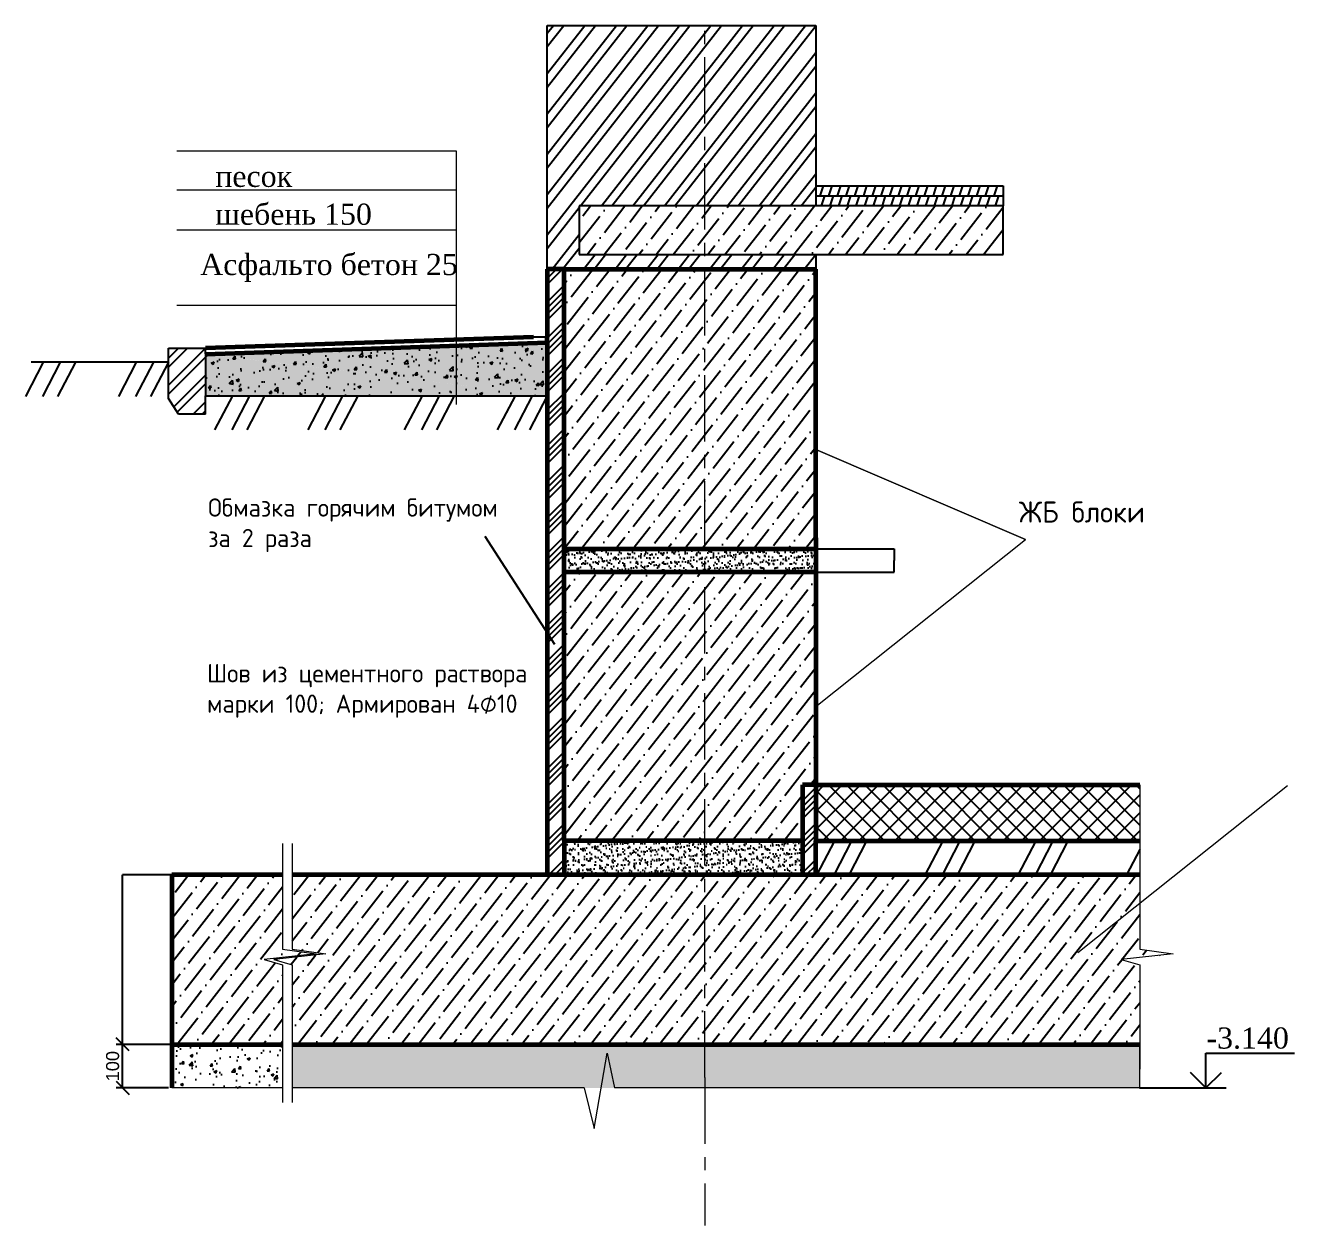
# Model space of a CAD drawing. Header units: millimetres. Extents: x -229914 to 856942, y -268655 to 87212.
# Drawn here: x 411520 to 435855, y -150910 to -127902 of the extents above; entities that cross this region are included whole.
import ezdxf

# ---------------------------------------------------------------- set-up
doc = ezdxf.new("R2010")
doc.units = ezdxf.units.MM
for name, pattern in [('ACAD_ISO04W100', [30, 24, -3, 0, -3]), ('DASHDOT_axis', [24, 20, -1.5, 1, -1.5]), ('осеваяX2', [101.6, 63.5, -12.7, 12.7, -12.7])]:
    doc.linetypes.add(name, pattern=pattern)
doc.layers.add('13размеры', color=7, linetype='Continuous')
for name, color, linetype, lineweight in [('Оси', 6, 'ACAD_ISO04W100', 5), ('Ось', 7, 'DASHDOT_axis', 25), ('размеры', 80, 'Continuous', 0), ('СТЕНЫ', 7, 'Continuous', 60), ('Чертеж', 7, 'Continuous', 18)]:
    doc.layers.add(name, color=color, linetype=linetype, lineweight=lineweight)
doc.styles.add('GOST-2.304_Type-B', font='GOST Common.ttf')
doc.styles.add('ROMANS', font='times.ttf', dxfattribs={"width": 0.9, "height": 3})
doc.styles.get("Standard").update_dxf_attribs({"font": 'arial.ttf'})
doc.styles.add('Аннотативный', font='arial.ttf')
doc.styles.add('стиль штамп', font='arial.ttf', dxfattribs={"width": 0.9})
doc.dimstyles.new('Aec_Stair_M', dxfattribs={"dimscale": 100, "dimtxt": 2.5, "dimasz": 2.5, "dimexe": 1.25, "dimexo": 0.625, "dimtad": 1, "dimtxsty": 'Standard', "dimblk": 'OBLIQUE', "dimblk1": 'OBLIQUE', "dimblk2": 'OPEN90', "dimcen": 2.5, "dimadec": 0, "dimazin": 0, "dimtfac": 1, "dimtmove": 0, "dimatfit": 3, "dimldrblk": 'OBLIQUE', "dimfxl": 1, "dimarcsym": 0})
doc.dimstyles.get("Standard").update_dxf_attribs({"dimtxt": 0.18, "dimasz": 0.18, "dimexe": 0.18, "dimexo": 0.0625, "dimgap": 0.09, "dimtad": 0, "dimtih": 1, "dimtoh": 1, "dimdec": 4, "dimzin": 0, "dimdsep": 46, "dimtxsty": 'Standard', "dimcen": 0.09, "dimadec": 0, "dimazin": 0, "dimtfac": 1, "dimtdec": 4, "dimtofl": 0, "dimtmove": 0, "dimatfit": 3, "dimfxl": 1, "dimtolj": 1, "dimtzin": 0, "dimarcsym": 0})
doc.dimstyles.new('Архитектурный2.5', dxfattribs={"dimscale": 0, "dimtxt": 2.5, "dimasz": 3, "dimexe": 1.25, "dimexo": 0.625, "dimtad": 1, "dimtoh": 1, "dimtxsty": 'Аннотативный', "dimblk": 'OBLIQUE', "dimcen": 2.5, "dimadec": 0, "dimazin": 0, "dimtfac": 1, "dimtmove": 1, "dimatfit": 3, "dimldrblk": 'OBLIQUE', "dimfxl": 1, "dimarcsym": 0})
pattern_1 = [(37.5, (417854.17, -221523.22), (-5.10861, 156.26079), [0, -123.26836, 0, -137.86592, 0, -131.7836]), (7.5, (417854.17, -221523.22), (143.52465, 228.8693), [0, -66.50003, 0, -111.10372, 0, -42.57624]), (327.5, (417754.42, -221523.22), (252.54955, 0.45887), [0, -40.5488, 0, -145.97568, 0, -190.57937]), (317.5, (417754.42, -221523.22), (243.78975, 71.1773), [0, -20.2744, 0, -95.69517, 0, -109.48176])]
pattern_2 = [(45, (417854.17, -221523.22), (-344.068, 344.068), []), (45, (417968.86, -221523.22), (-344.068, 344.068), []), (45, (418083.55, -221523.22), (-344.068, 344.068), []), (45, (418198.24, -221523.22), (-344.068, 344.068), [])]
pattern_3 = [(50, (-88369.5, 421205.38), (546.554, -47.81726), [57.15, -628.65]), (355, (-88369.5, 421205.4), (-105.73026, 573.17054), [45.72, -502.92175]), (100.451445, (-88323.94, 421201.4), (440.82374, 525.35326), [48.57003, -534.27073]), (46.1842, (-88369.5, 421357.8), (813.2371, -126.127), [85.725, -942.975]), (96.63556, (-88301.7, 421347.3), (712.2124, 742.2784), [72.8551, -801.4068]), (351.18415, (-88369.5, 421357.8), (712.2124, 742.2784), [68.5799, -754.3792]), (21, (-88293.3, 421319.68), (454.84317, -306.7956), [57.15, -628.65]), (326, (-88293.3, 421319.7), (185.4061, 552.5639), [45.72, -502.92]), (71.451445, (-88255.4, 421294.1), (640.24926, 245.7683), [48.57003, -534.2698]), (37.5, (-88369.48, 421205.38), (9.26581, 253.665117), [0, -496.824, 0, -510.54, 0, -504.825]), (7.5, (-88369.48, 421205.38), (200.45899, 300.54172), [0, -291.084, 0, -485.394, 0, -192.405]), (327.5, (-88539.41, 421205.38), (406.771786, -17.18623), [0, -190.5, 0, -594.36, 0, -788.67]), (317.5, (-88615.6, 421205.38), (444.38754, 76.27947), [0, -247.65, 0, -394.716, 0, -560.07])]

# ---------------------------------------------------------------- blocks, each defined once
blk = doc.blocks.new('*D1279')
at = {"layer": 'Defpoints', "color": 0, "transparency": 16777216}
for p in [(426674, -137938), (426674, -138383), (428178, -138383)]:
    blk.add_point(p, dxfattribs=at)
at = {"layer": 'размеры', "color": 0, "lineweight": -2, "transparency": 16777216}
for p, q in [((426674, -137938), (428178, -137938)), ((428178, -137939), (428178, -138161)), ((428178, -138383), (428178, -138161)), ((426674, -138383), (428178, -138383))]:
    blk.add_line(p, q, dxfattribs=at)
at = {"layer": 'размеры', "color": 0, "transparency": 16777216}
for points in [[(428178, -137939), (428178, -137939), (428178, -137938)], [(428178, -138383), (428178, -138383), (428178, -138383)]]:
    blk.add_solid(points, dxfattribs=at)
at = {"layer": 'размеры', "color": 0, "transparency": 16777216, "insert": (428178, -138161), "char_height": 0.18, "attachment_point": 5, "style": 'стиль штамп'}
blk.add_mtext('\\A1;20', dxfattribs=at)
blk = doc.blocks.new('_Oblique')
at = {"color": 0, "linetype": 'ByBlock', "lineweight": -2}
blk.add_line((-0.5, -0.5), (0.5, 0.5), dxfattribs=at)
blk = doc.blocks.new('*D1278')
at = {"color": 0, "lineweight": -2, "transparency": 16777216}
for p, q in [((414264, -147438), (413258, -147438)), ((413383, -148269), (413383, -147438)), ((414264, -148269), (413258, -148269))]:
    blk.add_line(p, q, dxfattribs=at)
at = {"layer": 'Defpoints', "color": 0, "transparency": 16777216}
for p in [(413383, -147438), (414327, -147438), (414327, -148269)]:
    blk.add_point(p, dxfattribs=at)
at = {"color": 0, "lineweight": -2, "transparency": 16777216, "xscale": 250, "yscale": 250, "zscale": 250}
for p, rotation in [((413383, -147438), 90), ((413383, -148269), 270)]:
    blk.add_blockref('_Oblique', p, dxfattribs=dict(at, rotation=rotation))
at = {"color": 0, "transparency": 16777216, "insert": (413193, -147854), "char_height": 250, "attachment_point": 5, "rotation": 90}
blk.add_mtext('100', dxfattribs=at)
blk = doc.blocks.new('_Open90')
at = {"color": 0, "linetype": 'ByBlock', "lineweight": -2}
for p, q in [((0, 0), (-1, 0)), ((-0.5, 0.5), (0, 0)), ((0, 0), (-0.5, -0.5))]:
    blk.add_line(p, q, dxfattribs=at)
blk = doc.blocks.new('*D1280')
at = {"color": 0, "lineweight": -2, "transparency": 16777216}
for p, q in [((414326, -144189), (413382, -144189)), ((413383, -147438), (413383, -144189)), ((414326, -147438), (413382, -147438))]:
    blk.add_line(p, q, dxfattribs=at)
at = {"layer": 'Defpoints', "color": 0, "transparency": 16777216}
for p in [(413383, -144189), (414327, -144189), (414327, -147438)]:
    blk.add_point(p, dxfattribs=at)
at = {"color": 0, "lineweight": -2, "transparency": 16777216, "xscale": 3, "yscale": 3, "zscale": 3}
for p, rotation in [((413383, -144189), 90), ((413383, -147438), 270)]:
    blk.add_blockref('_Oblique', p, dxfattribs=dict(at, rotation=rotation))
at = {"color": 0, "transparency": 16777216, "insert": (413381, -145814), "char_height": 2.5, "attachment_point": 5, "rotation": 90, "style": 'Аннотативный'}
blk.add_mtext('3248,86', dxfattribs=at)

msp = doc.modelspace()

# ---------------------------------------------------------------- hatches: boundary and pattern name
h = msp.add_hatch()
h.set_pattern_fill('ANSI32', color=256, scale=50, angle=7)
h.paths.add_polyline_path([(426674.40797, -127902.19324), (421526.06408, -127902.19324), (421526.06408, -132576.71226), (421851.81973, -132576.71226), (426674.40797, -132576.71226), (426674.40797, -132293.9364), (422136.59796, -132293.9364), (422136.59796, -131364.22449), (426674.40797, -131364.22449)])
h = msp.add_hatch()
h.set_pattern_fill('ANSI36', color=256, scale=82, angle=7)
h.paths.add_polyline_path([(430267.30361, -131364.22449), (422136.59796, -131364.22449), (422136.59796, -132293.9364), (430267.30361, -132293.9364)])
h = msp.add_hatch()
h.set_pattern_fill('ANSI34', color=256, scale=25.542552, style=0)
h.set_pattern_definition(pattern_2)
edge = h.paths.add_edge_path()
edge.add_line((421851.81973, -137728.71142), (421851.81973, -132576.71226))
edge.add_line((421526.06408, -135000.52294), (421526.06408, -138382.9083))
edge.add_line((421851.81973, -138382.9083), (421851.81973, -137728.71142))
edge.add_line((421851.81973, -143534.90746), (421851.81973, -138382.9083))
edge.add_line((421526.06408, -138382.9083), (421526.06408, -143534.90746))
edge.add_line((421526.06408, -143534.90746), (421526.06408, -144189.10434))
edge.add_line((421851.81973, -143534.90746), (421851.81973, -144189.10434))
edge.add_line((421526.06408, -144189.10434), (421851.81973, -144189.10434))
edge.add_line((421526.06408, -132576.71226), (421526.06408, -133877.81146))
edge.add_line((421851.81973, -132576.71226), (421526.06408, -132576.71226))
edge.add_line((421526.06408, -133980.29909), (421526.06408, -135000.52294))
h = msp.add_hatch()
h.set_pattern_fill('ANSI36', color=256, scale=82, angle=7)
h.paths.add_polyline_path([(421851.81973, -137728.71142), (421851.81973, -137938.48561), (424548.12953, -137938.48561), (424548.12953, -132576.71226), (421851.81973, -132576.71226)])
h.paths.add_polyline_path([(424548.12953, -137938.48561), (426674.40797, -137938.48561), (426674.40797, -137728.71142), (426674.40797, -132576.71226), (424548.12953, -132576.71226)])
h.paths.add_polyline_path([(424548.12953, -138382.9083), (421851.81973, -138382.9083), (421851.81973, -143534.90746), (424548.12953, -143534.90746)])
h.paths.add_polyline_path([(424548.12953, -143534.90746), (426417.39814, -143534.90746), (426417.39814, -142463.11111), (426674.40797, -142463.11111), (426674.40797, -138382.9083), (424548.12953, -138382.9083)])
at = {"ltscale": 2}
h = msp.add_hatch(dxfattribs=at)
h.set_pattern_fill('ANSI32', color=0, scale=38.313828, style=0)
h.set_pattern_definition([(45, (417854.17, -221523.22), (-258.051, 258.051), []), (45, (418026.2, -221523.22), (-258.051, 258.051), [])])
edge = h.paths.add_edge_path()
edge.add_line((414262.20422, -135052.7176), (414262.20422, -134087.47638))
edge.add_line((414262.20422, -134087.47638), (414971.45191, -134087.47638))
edge.add_line((414971.45191, -134200.68756), (414971.45191, -134512.79692))
edge.add_line((414971.45191, -134200.68756), (414971.45191, -134087.47638))
edge.add_line((414971.45191, -134451.01753), (414971.45191, -135000.52294))
edge.add_line((414971.45191, -135355.48106), (414971.45191, -135000.52294))
edge.add_line((414971.45191, -135355.48106), (414455.13295, -135355.48106))
edge.add_line((414455.13295, -135355.48106), (414262.20422, -135052.7176))
h = msp.add_hatch(dxfattribs=at)
h.set_pattern_fill('AR-SAND', color=0, scale=3.192819, style=0)
h.set_pattern_definition(pattern_1)
edge = h.paths.add_edge_path()
edge.add_line((414971.45191, -134202.14498), (421526.06408, -133980.29909))
edge.add_line((414971.45191, -135000.52294), (421526.06408, -135000.52294))
edge.add_line((414971.45191, -134200.68756), (414971.45191, -134512.79692))
edge.add_line((414971.45191, -134451.01753), (414971.45191, -135000.52294))
edge.add_line((421526.06408, -133980.29909), (421526.06408, -135000.52294))
h = msp.add_hatch(dxfattribs=at)
h.set_pattern_fill('AR-CONC', color=0, scale=3.192819, style=0)
h.set_pattern_definition([(50, (417854.17, -221523.22), (581.6827, -50.8906), [60.8232, -669.0552]), (355, (417854.17, -221523.2), (-112.524, 610.0093), [48.6586, -535.244]), (100.451, (417902.64, -221527.47), (469.1608, 559.116), [51.6917, -568.609]), (46.1842, (417854.2, -221361), (865.5063, -134.2335), [91.235, -1003.583]), (96.6356, (417926.3, -221372.2), (757.989, 789.985), [77.538, -852.914]), (351.184, (417854.2, -221361), (757.99, 789.984), [72.988, -802.866]), (21, (417935.27, -221401.6), (484.0789, -326.5153), [60.8232, -669.0552]), (326, (417935.27, -221401.6), (197.3227, 588.079), [48.6586, -535.244]), (71.4514, (417975.6, -221428.8), (681.4002, 261.565), [51.6917, -568.609]), (37.5, (417854.17, -221523.22), (9.86135, 269.96893), [0, -528.7564, 0, -543.3539, 0, -537.2716]), (7.5, (417854.17, -221523.22), (213.3431, 319.8584), [0, -309.7928, 0, -516.5917, 0, -204.7714]), (327.5, (417673.32, -221523.22), (432.9162, -18.29084), [0, -202.744, 0, -632.5613, 0, -839.3602]), (317.5, (417592.22, -221523.22), (472.9497, 81.1822), [0, -263.5672, 0, -420.0856, 0, -596.0674])])
edge = h.paths.add_edge_path()
edge.add_line((414971.45191, -135000.52294), (421526.06408, -135000.52294))
edge.add_line((421526.06408, -133980.29909), (421526.06408, -135000.52294))
edge.add_line((414971.45191, -134202.14498), (421526.06408, -133980.29909))
edge.add_line((414971.45191, -134200.68756), (414971.45191, -134512.79692))
edge.add_line((414971.45191, -134451.01753), (414971.45191, -135000.52294))
h = msp.add_hatch()
h.set_pattern_fill('AR-SAND', color=256, scale=3.192819, style=0)
h.set_pattern_definition(pattern_1)
edge = h.paths.add_edge_path()
edge.add_line((421851.33483, -137938.48561), (426673.92307, -137938.48561))
edge.add_line((426674.40797, -137894.83783), (426674.40797, -138382.9083))
edge.add_line((426674.40797, -138382.9083), (421851.81973, -138382.9083))
edge.add_line((421851.81973, -138382.9083), (421851.81973, -137905.78703))
h = msp.add_hatch()
h.set_pattern_fill('ANSI34', color=256, scale=25.542552, style=0)
h.set_pattern_definition(pattern_2)
h.paths.add_polyline_path([(426674.40797, -144189.10434), (426674.40797, -143534.90746), (426674.40797, -142463.11111), (426417.39814, -142463.11111), (426417.39814, -144189.10434)])
edge = h.paths.add_edge_path(flags=17)
edge.add_line((426417.39814, -144189.10434), (426417.39814, -143534.90746))
h = msp.add_hatch()
h.set_pattern_fill('AR-SAND', color=256, scale=3.192819, style=0)
h.set_pattern_definition(pattern_1)
h.paths.add_polyline_path([(426417.39814, -144189.10434), (426417.39814, -143534.90746), (421851.81973, -143534.90746), (421851.81973, -144189.10434)])
h = msp.add_hatch()
h.set_pattern_fill('ANSI36', color=256, scale=82, angle=7)
h.paths.add_polyline_path([(416634.94891, -144189.10434), (416634.94891, -145612.09975), (417277.08306, -145701.55589), (416280.39999, -145810.87139), (416634.94891, -145911.90473), (416634.94891, -147437.9621), (424548.12953, -147437.9621), (424548.12953, -144189.10434)])
h.paths.add_polyline_path([(432887.04097, -147437.9621), (432887.04097, -145911.90473), (432532.49204, -145810.87139), (433529.17512, -145701.55589), (432887.04097, -145612.09975), (432887.04097, -144189.10434), (424548.12953, -144189.10434), (424548.12953, -147437.9621)])
h.paths.add_polyline_path([(414326.92166, -147437.9621), (416452.16532, -147437.9621), (416452.16532, -145911.90473), (416097.61639, -145810.87139), (417094.29946, -145701.55589), (416452.16532, -145612.09975), (416452.16532, -144189.10434), (414326.92166, -144189.10434)])
h = msp.add_hatch()
h.set_pattern_fill('AR-CONC', color=256, scale=3)
h.set_pattern_definition(pattern_3)
h.paths.add_polyline_path([(416452.16532, -148269.41826), (416452.16532, -147437.9621), (414326.92166, -147437.9621), (414326.92166, -148269.41826)])
h = msp.add_hatch()
h.set_pattern_fill('AR-CONC', color=256, scale=3)
h.set_pattern_definition(pattern_3)
h.paths.add_polyline_path([(432882.6243, -148269.41826), (432882.6243, -147437.9621), (416634.94891, -147437.9621), (416634.94891, -148269.41826)])

# ---------------------------------------------------------------- linework, layer by layer
for p, q in [((421526.06408, -132576.71226), (421526.06408, -127902.19324)), ((421526.06408, -127902.19324), (426674.40797, -127902.19324)), ((426674.40797, -127902.19324), (426674.40797, -131364.22449)), ((426674.40797, -130975.43267), (430267.30361, -130975.43267)), ((430267.30361, -130975.43267), (430267.30361, -131169.82858)), ((430267.30361, -131364.22449), (422136.59796, -131364.22449)), ((422136.59796, -131364.22449), (422136.59796, -132293.9364)), ((426674.40797, -131169.82858), (430267.30361, -131169.82858)), ((430267.30361, -131169.82858), (430267.30361, -131364.22449)), ((430267.30361, -132293.9364), (430267.30361, -131364.22449)), ((422136.59796, -132293.9364), (430267.30361, -132293.9364)), ((426674.40797, -132293.9364), (426674.40797, -132576.71226)), ((420330.59815, -137691.54688), (421667.28283, -139766.1633)), ((426674.40797, -142624.60741), (426835.90427, -142463.11111)), ((426674.40797, -142971.2241), (427182.52096, -142463.11111)), ((426674.40797, -143317.8408), (427529.13765, -142463.11111)), ((426674.40797, -143534.90746), (426674.40797, -142463.11111)), ((427643.98491, -143534.90746), (426674.40797, -142565.33052)), ((426803.95799, -143534.90746), (427875.75435, -142463.11111)), ((426803.95799, -143534.90746), (427875.75435, -142463.11111)), ((427990.6016, -143534.90746), (426918.80525, -142463.11111)), ((427990.6016, -143534.90746), (426918.80525, -142463.11111)), ((427150.57468, -143534.90746), (428222.37104, -142463.11111)), ((427150.57468, -143534.90746), (428222.37104, -142463.11111)), ((428337.21829, -143534.90746), (427265.42194, -142463.11111)), ((428337.21829, -143534.90746), (427265.42194, -142463.11111)), ((427497.19138, -143534.90746), (428568.98773, -142463.11111)), ((427497.19138, -143534.90746), (428568.98773, -142463.11111)), ((428683.83499, -143534.90746), (427612.03863, -142463.11111)), ((428683.83499, -143534.90746), (427612.03863, -142463.11111)), ((427843.80807, -143534.90746), (428915.60442, -142463.11111)), ((427843.80807, -143534.90746), (428915.60442, -142463.11111)), ((429030.45168, -143534.90746), (427958.65533, -142463.11111)), ((429030.45168, -143534.90746), (427958.65533, -142463.11111)), ((428190.42476, -143534.90746), (429262.22111, -142463.11111)), ((428190.42476, -143534.90746), (429262.22111, -142463.11111)), ((429377.06837, -143534.90746), (428305.27202, -142463.11111)), ((429377.06837, -143534.90746), (428305.27202, -142463.11111)), ((428537.04145, -143534.90746), (429608.83781, -142463.11111)), ((428537.04145, -143534.90746), (429608.83781, -142463.11111)), ((429723.68506, -143534.90746), (428651.88871, -142463.11111)), ((429723.68506, -143534.90746), (428651.88871, -142463.11111)), ((428883.65815, -143534.90746), (429955.4545, -142463.11111)), ((428883.65815, -143534.90746), (429955.4545, -142463.11111)), ((430070.30176, -143534.90746), (428998.5054, -142463.11111)), ((430070.30176, -143534.90746), (428998.5054, -142463.11111)), ((429230.27484, -143534.90746), (430302.07119, -142463.11111)), ((429230.27484, -143534.90746), (430302.07119, -142463.11111)), ((430416.91845, -143534.90746), (429345.1221, -142463.11111)), ((430416.91845, -143534.90746), (429345.1221, -142463.11111)), ((429576.89153, -143534.90746), (430648.68788, -142463.11111)), ((429576.89153, -143534.90746), (430648.68788, -142463.11111)), ((430763.53514, -143534.90746), (429691.73879, -142463.11111)), ((430763.53514, -143534.90746), (429691.73879, -142463.11111)), ((429923.50822, -143534.90746), (430995.30458, -142463.11111)), ((429923.50822, -143534.90746), (430995.30458, -142463.11111)), ((431110.15183, -143534.90746), (430038.35548, -142463.11111)), ((431110.15183, -143534.90746), (430038.35548, -142463.11111)), ((430270.12492, -143534.90746), (431341.92127, -142463.11111)), ((430270.12492, -143534.90746), (431341.92127, -142463.11111)), ((431456.76853, -143534.90746), (430384.97217, -142463.11111)), ((431456.76853, -143534.90746), (430384.97217, -142463.11111)), ((430616.74161, -143534.90746), (431688.53796, -142463.11111)), ((430616.74161, -143534.90746), (431688.53796, -142463.11111)), ((431803.38522, -143534.90746), (430731.58887, -142463.11111)), ((431803.38522, -143534.90746), (430731.58887, -142463.11111)), ((430963.3583, -143534.90746), (432035.15465, -142463.11111)), ((430963.3583, -143534.90746), (432035.15465, -142463.11111)), ((432150.00191, -143534.90746), (431078.20556, -142463.11111)), ((432150.00191, -143534.90746), (431078.20556, -142463.11111)), ((431309.97499, -143534.90746), (432381.77135, -142463.11111)), ((431309.97499, -143534.90746), (432381.77135, -142463.11111)), ((432496.6186, -143534.90746), (431424.82225, -142463.11111)), ((432496.6186, -143534.90746), (431424.82225, -142463.11111)), ((431656.59169, -143534.90746), (432728.38804, -142463.11111)), ((431656.59169, -143534.90746), (432728.38804, -142463.11111)), ((432843.2353, -143534.90746), (431771.43894, -142463.11111)), ((432843.2353, -143534.90746), (431771.43894, -142463.11111)), ((432887.04097, -143232.09645), (432118.05563, -142463.11111)), ((432887.04097, -143232.09645), (432118.05563, -142463.11111)), ((432887.04097, -142885.47975), (432464.67233, -142463.11111)), ((432887.04097, -142885.47975), (432464.67233, -142463.11111)), ((432887.04097, -142538.86306), (432811.28902, -142463.11111)), ((432887.04097, -142538.86306), (432811.28902, -142463.11111)), ((432003.20838, -143534.90746), (432887.04097, -142651.07487)), ((432003.20838, -143534.90746), (432887.04097, -142651.07487)), ((427297.36822, -143534.90746), (426674.40797, -142911.94721)), ((432349.82507, -143534.90746), (432887.04097, -142997.69156)), ((432349.82507, -143534.90746), (432887.04097, -142997.69156)), ((426950.75153, -143534.90746), (426674.40797, -143258.5639)), ((426417.39814, -144189.10434), (426417.39814, -143534.90746)), ((427029.99765, -143534.90746), (426688.77006, -144192.44318)), ((427358.72927, -143534.90746), (427017.50168, -144192.44318)), ((427647.36876, -143534.90746), (427306.14117, -144192.44318)), ((429108.53419, -143534.90746), (428767.30659, -144192.44318)), ((429437.2658, -143534.90746), (429096.03821, -144192.44318)), ((429725.9053, -143534.90746), (429384.67771, -144192.44318)), ((430892.49021, -143534.90746), (430551.26262, -144192.44318)), ((430892.49021, -143534.90746), (430551.26262, -144192.44318)), ((431221.22183, -143534.90746), (430879.99423, -144192.44318)), ((431509.86132, -143534.90746), (431168.63373, -144192.44318)), ((432696.44176, -143534.90746), (432887.04097, -143344.30825)), ((432696.44176, -143534.90746), (432887.04097, -143344.30825)), ((432887.04097, -143697.61829), (432631.98471, -144189.10434)), ((421526.06408, -144189.10434), (421851.81973, -144189.10434)), ((421851.81973, -144189.10434), (426417.39814, -144189.10434)), ((426674.40797, -144189.10434), (426417.39814, -144189.10434)), ((426674.40797, -144189.10434), (432887.04097, -144189.10434)), ((434153.39345, -148269.41826), (434153.39345, -147605.04916)), ((434153.39345, -147605.04916), (435855.08788, -147605.04916)), ((434153.39345, -148269.41826), (433856.27173, -147974.61319)), ((434153.39345, -148269.41826), (434450.51516, -147974.61319)), ((432882.6243, -148269.41826), (434539.75914, -148269.41826))]:
    msp.add_line(p, q)
at = {"linetype": 'Continuous'}
for p, q in [((426758.33335, -131169.82858), (426821.49641, -130975.43267)), ((426925.25298, -131169.82858), (426988.41604, -130975.43267)), ((427092.17261, -131169.82858), (427155.33567, -130975.43267)), ((427259.09224, -131169.82858), (427322.2553, -130975.43267)), ((427426.01187, -131169.82858), (427489.17493, -130975.43267)), ((427592.93149, -131169.82858), (427656.09455, -130975.43267)), ((427759.85112, -131169.82858), (427823.01418, -130975.43267)), ((427926.77075, -131169.82858), (427989.93381, -130975.43267)), ((428093.69038, -131169.82858), (428156.85344, -130975.43267)), ((428260.61001, -131169.82858), (428323.77307, -130975.43267)), ((428427.52963, -131169.82858), (428490.69269, -130975.43267)), ((428594.44926, -131169.82858), (428657.61232, -130975.43267)), ((428761.36889, -131169.82858), (428824.53195, -130975.43267)), ((428928.28852, -131169.82858), (428991.45158, -130975.43267)), ((429095.20815, -131169.82858), (429158.37121, -130975.43267)), ((429262.12778, -131169.82858), (429325.29084, -130975.43267)), ((429429.0474, -131169.82858), (429492.21046, -130975.43267)), ((429595.96703, -131169.82858), (429659.13009, -130975.43267)), ((429762.88666, -131169.82858), (429826.04972, -130975.43267)), ((429929.80629, -131169.82858), (429992.96935, -130975.43267)), ((430096.72592, -131169.82858), (430159.88898, -130975.43267)), ((430263.64554, -131169.82858), (430267.30361, -131158.5702)), ((426782.5332, -131364.22449), (426845.69626, -131169.82858)), ((426949.45283, -131364.22449), (427012.61589, -131169.82858)), ((427116.37246, -131364.22449), (427179.53552, -131169.82858)), ((427283.29209, -131364.22449), (427346.45515, -131169.82858)), ((427450.21171, -131364.22449), (427513.37477, -131169.82858)), ((427617.13134, -131364.22449), (427680.2944, -131169.82858)), ((427784.05097, -131364.22449), (427847.21403, -131169.82858)), ((427950.9706, -131364.22449), (428014.13366, -131169.82858)), ((428117.89023, -131364.22449), (428181.05329, -131169.82858)), ((428284.80985, -131364.22449), (428347.97291, -131169.82858)), ((428451.72948, -131364.22449), (428514.89254, -131169.82858)), ((428618.64911, -131364.22449), (428681.81217, -131169.82858)), ((428785.56874, -131364.22449), (428848.7318, -131169.82858)), ((428952.48837, -131364.22449), (429015.65143, -131169.82858)), ((429119.408, -131364.22449), (429182.57105, -131169.82858)), ((429286.32762, -131364.22449), (429349.49068, -131169.82858)), ((429453.24725, -131364.22449), (429516.41031, -131169.82858)), ((429620.16688, -131364.22449), (429683.32994, -131169.82858)), ((429787.08651, -131364.22449), (429850.24957, -131169.82858)), ((429954.00614, -131364.22449), (430017.1692, -131169.82858)), ((430120.92576, -131364.22449), (430184.08882, -131169.82858))]:
    msp.add_line(p, q, dxfattribs=at)
at = {"color": 0, "ltscale": 2}
for p, q in [((414262.20422, -134087.47638), (414971.45191, -134087.47638)), ((414262.20422, -135052.7176), (414262.20422, -134087.47638)), ((414971.45191, -134200.68756), (414971.45191, -134087.47638)), ((421526.06408, -133877.81146), (421264.4111, -133877.81146)), ((414971.45191, -134200.68756), (414971.45191, -134357.2127)), ((414971.45191, -134200.68756), (414971.45191, -134512.79692)), ((411860.87709, -134355.64948), (411519.6495, -135013.1852)), ((414262.20422, -134355.64948), (411630.09255, -134355.64948)), ((412189.60871, -134355.64948), (411848.38112, -135013.1852)), ((412478.2482, -134355.64948), (412137.02061, -135013.1852)), ((413644.83311, -134355.64948), (413303.60552, -135013.1852)), ((413644.83311, -134355.64948), (413303.60552, -135013.1852)), ((413973.56473, -134355.64948), (413632.33714, -135013.1852)), ((414262.20422, -134355.64948), (413920.97663, -135013.1852)), ((414971.45191, -134451.01753), (414971.45191, -135000.52294)), ((421526.06408, -134451.01753), (421526.06408, -135000.52294)), ((414455.13295, -135355.48106), (414262.20422, -135052.7176)), ((414971.45191, -135000.52294), (421526.06408, -135000.52294)), ((414971.45191, -135000.52294), (421526.06408, -135000.52294)), ((414971.45191, -135355.48106), (414971.45191, -135000.52294)), ((415489.43725, -135000.52294), (415148.20966, -135658.05866)), ((415818.16887, -135000.52294), (415476.94128, -135658.05866)), ((416106.80837, -135000.52294), (415765.58077, -135658.05866)), ((417273.39328, -135000.52294), (416932.16568, -135658.05866)), ((417273.39328, -135000.52294), (416932.16568, -135658.05866)), ((417602.12489, -135000.52294), (417260.8973, -135658.05866)), ((417890.76439, -135000.52294), (417549.5368, -135658.05866)), ((419124.73695, -135000.52294), (418783.50936, -135658.05866)), ((419453.46857, -135000.52294), (419112.24098, -135658.05866)), ((419742.10806, -135000.52294), (419400.88047, -135658.05866)), ((420908.69297, -135000.52294), (420567.46538, -135658.05866)), ((420908.69297, -135000.52294), (420567.46538, -135658.05866)), ((421237.42459, -135000.52294), (420896.197, -135658.05866)), ((421526.06408, -135000.52294), (421184.83649, -135658.05866)), ((414971.45191, -135355.48106), (414455.13295, -135355.48106))]:
    msp.add_line(p, q, dxfattribs=at)
at = {"layer": 'Оси', "color": 0, "linetype": 'осеваяX2', "ltscale": 20}
for q in [(424548.12953, -127902.19324), (424548.12953, -150910.26889)]:
    msp.add_line((424548.12953, -148071.65457), q, dxfattribs=at)
at = {"layer": 'размеры', "color": 7}
for p, q in [((432887.04097, -142463.11111), (432887.04097, -145612.09975)), ((416452.16532, -143585.24349), (416452.16532, -145612.09975)), ((416634.94891, -143585.24349), (416634.94891, -145612.09975)), ((417094.29946, -145701.55589), (416097.61639, -145810.87139)), ((417277.08306, -145701.55589), (416280.39999, -145810.87139)), ((416452.16532, -145612.09975), (417094.29946, -145701.55589)), ((416634.94891, -145612.09975), (417277.08306, -145701.55589)), ((433529.17512, -145701.55589), (432532.49204, -145810.87139)), ((432887.04097, -145612.09975), (433529.17512, -145701.55589)), ((416097.61639, -145810.87139), (416452.16532, -145911.90473)), ((416280.39999, -145810.87139), (416634.94891, -145911.90473)), ((416452.16532, -145911.90473), (416452.16532, -148547.40504)), ((416634.94891, -145911.90473), (416634.94891, -148553.15075)), ((432532.49204, -145810.87139), (432887.04097, -145911.90473)), ((432887.04097, -145911.90473), (432887.04097, -147908.21498)), ((414326.92166, -147437.9621), (416452.16532, -147437.9621)), ((414326.92166, -148269.41826), (414326.92166, -147437.9621)), ((414326.92166, -147437.9621), (416452.16532, -147437.9621)), ((416634.94891, -147437.9621), (432887.04097, -147437.9621)), ((416452.16532, -148269.41826), (414326.92166, -148269.41826))]:
    msp.add_line(p, q, dxfattribs=at)
msp.add_lwpolyline([(422233.38132, -148269.41826), (416634.94891, -148269.41826)], dxfattribs=at)
at = {"layer": 'СТЕНЫ'}
for p, q in [((421851.81973, -132576.71226), (421526.06408, -132576.71226)), ((421526.06408, -132576.71226), (421526.06408, -133877.81146)), ((421851.81973, -137728.71142), (421851.81973, -132576.71226)), ((421851.81973, -132576.71226), (426674.40797, -132576.71226)), ((426674.40797, -137728.71142), (426674.40797, -132576.71226)), ((426674.40797, -132576.71226), (426674.40797, -132576.71226)), ((421264.4111, -133877.81146), (414971.45191, -134088.09373)), ((414971.45191, -134202.14498), (421526.06408, -133980.29909)), ((421526.06408, -133980.29909), (421526.06408, -133877.81146)), ((421526.06408, -133980.29909), (421526.06408, -135000.52294)), ((421526.06408, -135000.52294), (421526.06408, -138382.9083)), ((421851.81973, -138382.9083), (421851.81973, -137728.71142)), ((426674.40797, -137728.71142), (426674.40797, -138382.9083)), ((421851.33483, -137938.48561), (426673.92307, -137938.48561)), ((421526.06408, -138382.9083), (421526.06408, -143534.90746)), ((421851.81973, -143534.90746), (421851.81973, -138382.9083)), ((426674.40797, -138382.9083), (421851.81973, -138382.9083)), ((426674.40797, -138382.9083), (426674.40797, -143534.90746)), ((426674.40797, -142463.11111), (426417.39814, -142463.11111)), ((426417.39814, -142463.11111), (426417.39814, -144189.10434)), ((426674.40797, -142463.11111), (432887.04097, -142463.11111)), ((421526.06408, -143534.90746), (421526.06408, -144189.10434)), ((421851.81973, -143534.90746), (421851.81973, -144189.10434)), ((426417.39814, -143534.90746), (421851.81973, -143534.90746)), ((426674.40797, -143534.90746), (432887.04097, -143534.90746)), ((426674.40797, -144189.10434), (426674.40797, -143534.90746)), ((416452.16532, -144189.10434), (414326.92166, -144189.10434)), ((414326.92166, -144189.10434), (414326.92166, -148269.41826)), ((432887.04097, -144189.10434), (416634.94891, -144189.10434)), ((414326.92166, -147437.9621), (416452.16532, -147437.9621)), ((416634.94891, -147437.9621), (432882.6243, -147437.9621))]:
    msp.add_line(p, q, dxfattribs=at)
at = {"layer": 'Чертеж', "color": 7}
for p, q in [((419783.27761, -130312.67412), (414425.13879, -130312.67412)), ((419783.27761, -135172.78388), (419783.27761, -130312.67412)), ((419783.27761, -131064.00992), (414425.13879, -131064.00992)), ((419783.27761, -131827.86002), (414425.13879, -131827.86002)), ((419783.27761, -133268.74228), (414425.13879, -133268.74228)), ((430697.98774, -137759.54992), (426674.40797, -136032.22931)), ((426674.40797, -136032.22931), (430697.98774, -137759.54992)), ((426674.40797, -140958.90788), (430697.98774, -137759.54992)), ((431696.01323, -145675.58151), (435719.593, -142476.22354)), ((432882.6243, -147437.9621), (432882.6243, -148269.41826)), ((422424.15612, -149046.44791), (422673.652, -147602.44742)), ((422673.652, -147602.44742), (422815.39312, -148269.41826)), ((422233.38132, -148269.41826), (422424.15612, -149046.44791)), ((432882.6243, -148269.41826), (422815.39312, -148269.41826))]:
    msp.add_line(p, q, dxfattribs=at)

# ---------------------------------------------------------------- texts
at = {"layer": '13размеры', "color": 7}
for s, style, p in [('песок', 'ROMANS', (415161.20777, -130998.4834)), ('шебень 150', 'ROMANS', (415161.20777, -131724.6982)), ('Асфальто бетон 25', 'ROMANS', (414871.62073, -132687.99294)), ('ЖБ блоки', 'GOST-2.304_Type-B', (430567.0835, -137432.7693)), ('-3.140', 'ROMANS', (434164.72813, -147516.60687))]:
    msp.add_text(s, height=405, dxfattribs=dict(at, style=style)).set_placement(p)
at = {"layer": 'Ось', "linetype": 'ByBlock', "char_height": 350, "attachment_point": 1, "style": 'GOST-2.304_Type-B'}
for s, width, insert in [('Обмазка горячим битумом за 2 раза', 5650.6969697, (415023.66512, -136970.42905)), ('Шов из цементного раствора марки 100; Армирован 4⌀10', 6138.6604748, (415002.97484, -140146.38104))]:
    msp.add_mtext_dynamic_manual_height_columns(s, width=width, gutter_width=12.5, heights=[0], dxfattribs=dict(at, insert=insert))

# ---------------------------------------------------------------- dimensions: what is measured, and where the dimension line sits
dim = msp.add_linear_dim(base=(413383.05922, -144189.10434), p1=(414326.92166, -147437.9621), p2=(414326.92166, -144189.10434), angle=90, dimstyle='Архитектурный2.5', override={"dimscale": 1})
dim.commit()
dim.dimension.update_dxf_attribs({"geometry": '*D1280', "text_midpoint": (413380.93183, -145813.53322)})
dim = msp.add_linear_dim(base=(413383.05922, -147437.9621), p1=(414326.92166, -148269.41826), p2=(414326.92166, -147437.9621), angle=90, text='100', dimstyle='Aec_Stair_M')
dim.commit()
dim.dimension.update_dxf_attribs({"geometry": '*D1278', "text_midpoint": (413192.91597, -147853.69018)})
at = {"layer": 'размеры', "color": 7}
dim = msp.add_linear_dim(base=(428177.90882, -138382.9083), p1=(426673.92307, -137938.48561), p2=(426674.40797, -138382.9083), angle=90, text='20', dimstyle='Standard', override={"dimtxsty": 'стиль штамп'}, dxfattribs=at)
dim.commit()
dim.dimension.update_dxf_attribs({"geometry": '*D1279', "text_midpoint": (428177.90882, -138160.69696), "dimtype": 160})

doc.saveas('drawing.dxf')
